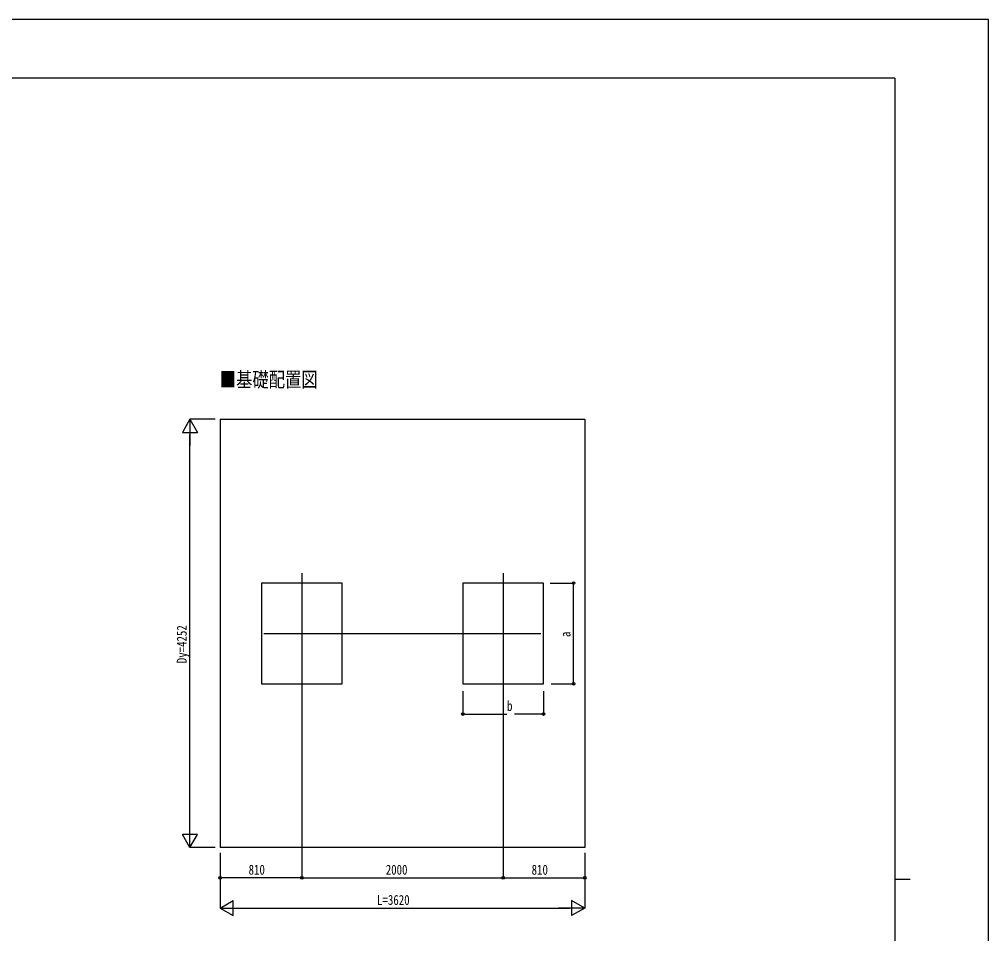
# Model space of a CAD drawing. Units: millimetres, scale not verified. Extents: x -12615 to 12615, y -8910 to 8910.
# Drawn here: x 2992 to 12615, y -165 to 8910 of the extents above; entities that cross this region are included whole.
import ezdxf
from ezdxf.enums import TextEntityAlignment as Align

# ---------------------------------------------------------------- set-up
doc = ezdxf.new("R2010")
doc.units = ezdxf.units.MM
doc.header["$LTSCALE"] = 40
for name, color, linetype in [('0-2_USER1', 3, 'Continuous'), ('0-3_YKK_12', 2, 'Continuous'), ('0-5_YKK_A1', 4, 'Continuous'), ('0-6_YKK_D', 6, 'Continuous'), ('0-7_YKK_ZWAK', 7, 'Continuous')]:
    doc.layers.add(name, color=color, linetype=linetype)
doc.styles.add('ＭＳ ゴシック', font='')
doc.styles.get('ＭＳ ゴシック').set_extended_font_data('MS Gothic')

msp = doc.modelspace()

# ---------------------------------------------------------------- linework, layer by layer
at = {"layer": '0-3_YKK_12'}
for p, q in [((5795.06, 3414.62), (5795.06, 2214.62)), ((7795.06, 3414.62), (7795.06, 2214.62)), ((5420.06, 2814.62), (8170.06, 2814.62))]:
    msp.add_line(p, q, dxfattribs=at)
at = {"layer": '0-5_YKK_A1'}
for p, q in [((4985.06, 4940.4), (8605.06, 4940.4)), ((4985.06, 4940.4), (4985.06, 688.4)), ((8605.06, 4940.4), (8605.06, 688.4)), ((8605.06, 688.4), (4985.06, 688.4))]:
    msp.add_line(p, q, dxfattribs=at)
for points in [[(5395.06, 2314.62), (6195.06, 2314.62), (6195.06, 3314.62), (5395.06, 3314.62)], [(7395.06, 2314.62), (8195.06, 2314.62), (8195.06, 3314.62), (7395.06, 3314.62)]]:
    msp.add_lwpolyline(points, close=True, dxfattribs=at)
at = {"layer": '0-6_YKK_D'}
for p, q in [((4685.06, 4940.4), (4610.06, 4810.49)), ((4935.06, 4940.4), (4684.06, 4940.4)), ((4685.06, 4940.4), (4760.06, 4810.49)), ((4685.06, 4940.4), (4685.06, 4680.59)), ((4610.06, 4810.49), (4760.06, 4810.49)), ((4685.06, 838.4), (4685.06, 4790.4)), ((8262.22, 3314.62), (8496.06, 3314.62)), ((8495.06, 2314.62), (8495.06, 3314.62)), ((5795.06, 2362.16), (5795.06, 387.4)), ((5795.06, 2362.16), (5795.06, 387.4)), ((8270.06, 2314.62), (8496.06, 2314.62)), ((7395.06, 2240.42), (7395.06, 2013.62)), ((7795.06, 2240.57), (7795.06, 387.4)), ((7795.06, 2240.57), (7795.06, 387.4)), ((8195.06, 2240.6), (8195.06, 2013.62)), ((7395.06, 2014.62), (7831.81, 2014.62)), ((8195.06, 2014.62), (7907.81, 2014.62)), ((4685.06, 688.4), (4685.06, 948.2)), ((4685.06, 688.4), (4610.06, 818.3)), ((4760.06, 818.3), (4610.06, 818.3)), ((4685.06, 688.4), (4760.06, 818.3)), ((4935.06, 688.4), (4684.06, 688.4)), ((4985.06, 638.4), (4985.06, 87.4)), ((8605.06, 638.4), (8605.06, 87.4)), ((4985.06, 463.4), (4985.06, 387.4)), ((5795.06, 388.4), (4985.06, 388.4)), ((5795.06, 388.4), (7795.06, 388.4)), ((7795.06, 388.4), (8605.06, 388.4)), ((8605.06, 463.4), (8605.06, 387.4)), ((4985.06, 88.4), (5114.96, 163.4)), ((5114.96, 13.4), (5114.96, 163.4)), ((8605.06, 88.4), (8475.16, 163.4)), ((8475.16, 163.4), (8475.16, 13.4)), ((4985.06, 88.4), (5114.96, 13.4)), ((4985.06, 88.4), (5244.87, 88.4)), ((5135.06, 88.4), (8455.06, 88.4)), ((8605.06, 88.4), (8345.25, 88.4)), ((8605.06, 88.4), (8475.16, 13.4))]:
    msp.add_line(p, q, dxfattribs=at)
for centre in [(8495.06, 3314.62), (8495.06, 2314.62), (7395.06, 2014.62), (8195.06, 2014.62), (4985.06, 388.4), (5795.06, 388.4), (5795.06, 388.4), (7795.06, 388.4), (7795.06, 388.4), (8605.06, 388.4)]:
    msp.add_circle(centre, 12.75, dxfattribs=at)
at = {"layer": '0-7_YKK_ZWAK'}
for p, q in [((11685.06, 8325), (-11714.94, 8325)), ((11685.06, 8325), (11685.06, -7575)), ((11685.06, 375), (11835.06, 375))]:
    msp.add_line(p, q, dxfattribs=at)
msp.add_lwpolyline([(-12615, -8910), (12615, -8910), (12615, 8910), (-12615, 8910)], close=True, dxfattribs=at)

# ---------------------------------------------------------------- texts
at = {"layer": '0-2_USER1', "style": 'ＭＳ ゴシック', "width": 0.8}
msp.add_text('■基礎配置図', height=148.5, dxfattribs=at).set_placement((4981.4, 5216.5), align=Align.BOTTOM_LEFT)
at = {"layer": '0-6_YKK_D', "style": 'ＭＳ ゴシック', "width": 0.8}
for s, p in [('Dy=4252', (4683.06, 2519.2)), ('a', (8493.06, 2778.62))]:
    msp.add_text(s, height=98.97, rotation=90, dxfattribs=at).set_placement(p, align=Align.BOTTOM_LEFT)
for s, p in [('b', (7833.81, 2016.29)), ('810', (5267.66, 390.4)), ('2000', (6629.46, 390.4)), ('810', (8077.66, 390.4)), ('L=3620', (6543.06, 90.4))]:
    msp.add_text(s, height=98.97, dxfattribs=at).set_placement(p, align=Align.BOTTOM_LEFT)

doc.saveas('drawing.dxf')
